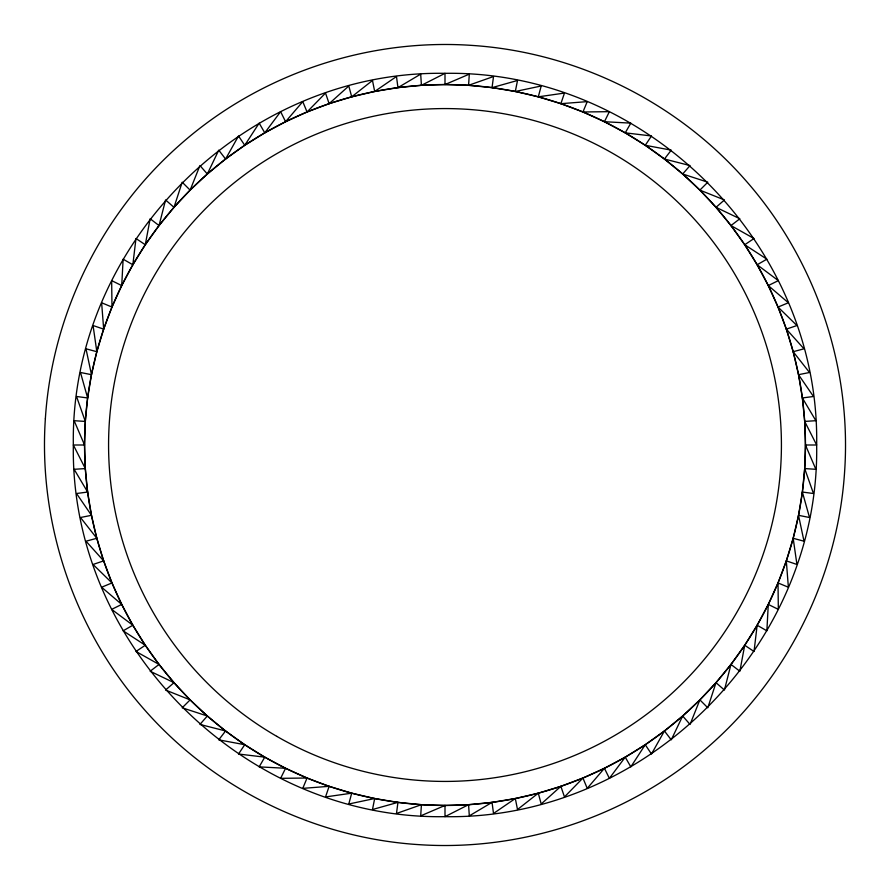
<?xml version="1.0" encoding="UTF-8"?>
<svg xmlns="http://www.w3.org/2000/svg" width="890" height="890" viewBox="0 0 890 890"><rect width="100%" height="100%" fill="white"/><g stroke="black" fill="none" stroke-linecap="round" stroke-linejoin="round"><path stroke-width="1.33" d="M445 805.45L445 816.664C244.327 819.935 70.065 645.673 73.336 445C70.065 244.327 244.327 70.065 445 73.336C645.673 70.065 819.935 244.327 816.664 445C819.935 645.673 645.673 819.935 445 816.664L468.574 804.682L492.048 802.368L515.321 798.519L538.294 793.168L560.867 786.326L582.939 778.016L604.421 768.281L625.225 757.156L645.25 744.707L664.43 730.968L682.663 716.005L699.874 699.874L716.005 682.663L730.968 664.43L744.707 645.261L757.156 625.225L768.281 604.421L778.016 582.939L786.315 560.867L793.168 538.294L798.519 515.321L802.368 492.048L804.682 468.574L805.45 445L804.682 421.426L802.368 397.952L798.519 374.679L793.168 351.706L786.326 329.144L778.016 307.061L768.281 285.579L757.156 264.775L744.707 244.75L730.968 225.571L716.005 207.337L699.874 190.126L682.663 174.006L664.43 159.032L645.261 145.292L625.225 132.844L604.421 121.719L582.939 111.984L560.867 103.685L538.294 96.832L515.321 91.481L492.048 87.632L468.574 85.318L445 84.55L421.426 85.318L397.952 87.632L374.679 91.481L351.706 96.832L329.133 103.674L307.061 111.984L285.579 121.719L264.775 132.844L244.75 145.292L225.571 159.032L207.337 173.995L190.126 190.126L173.995 207.337L159.032 225.571L145.292 244.739L132.844 264.775L121.719 285.579L111.984 307.061L103.674 329.133L96.832 351.706L91.481 374.679L87.632 397.952L85.318 421.426L84.55 445L85.318 468.574L87.632 492.048L91.481 515.321L96.832 538.294L103.674 560.867L111.984 582.939L121.719 604.421L132.844 625.225L145.292 645.25L159.032 664.43L173.995 682.663L190.126 699.874L207.337 716.005L225.571 730.968L244.739 744.707L264.775 757.156L285.579 768.281L307.061 778.016L329.133 786.315L351.706 793.168L374.679 798.519L397.952 802.368L421.426 804.682L445 805.45L468.574 804.682L469.308 815.863L492.048 802.368L493.505 813.482L515.321 798.519L517.502 809.522L538.294 793.168L541.187 804.004L560.867 786.326L564.471 796.939L582.939 778.016L587.233 788.373L604.421 768.281L609.383 778.338L625.225 757.156L630.832 766.869L645.25 744.707L651.48 754.03L664.43 730.968L671.249 739.857L682.663 716.005L690.05 724.438L699.874 699.874L707.806 707.806L716.005 682.663L724.427 690.062L730.968 664.43L739.857 671.26L744.707 645.261L754.03 651.491L757.156 625.225L766.869 630.832L768.281 604.421L778.338 609.383L778.016 582.939L788.373 587.233L786.315 560.867L796.939 564.471L793.168 538.294L804.004 541.198L798.519 515.321L809.522 517.513L802.368 492.048L813.482 493.516L804.682 468.574A360.45 360.45 0 0 0 285.579 121.719L280.617 111.662L264.775 132.844L259.168 123.132L244.75 145.292L238.52 135.97L225.571 159.032L218.751 150.143L207.337 173.995L199.95 165.562L190.126 190.126L182.194 182.194L173.995 207.337L165.573 199.95L159.032 225.571L150.143 218.74L145.292 244.739L135.97 238.509L132.844 264.775L123.132 259.168L121.719 285.579L111.662 280.617L111.984 307.061L101.627 302.767L103.674 329.133L93.061 325.529L96.832 351.706L85.996 348.802L91.481 374.679L80.478 372.487L87.632 397.952L76.518 396.484L85.318 421.426L74.137 420.692L84.55 445L73.336 445L85.318 468.574L74.137 469.308L87.632 492.048L76.518 493.516L91.481 515.321L80.478 517.502L96.832 538.294L85.996 541.198L103.674 560.867L93.061 564.471L111.984 582.939L101.627 587.233L121.719 604.421L111.662 609.383L132.844 625.225L123.132 630.832L145.292 645.25L135.97 651.48L159.032 664.43L150.143 671.249L173.995 682.663L165.562 690.05L190.126 699.874L182.194 707.806L207.337 716.005L199.939 724.427L225.571 730.968L218.74 739.857L244.739 744.707A360.45 360.45 0 0 0 804.682 468.574L815.863 469.308L805.45 445L816.664 445L804.682 421.426L815.863 420.692L802.368 397.952L813.482 396.495L798.519 374.679L809.522 372.498L793.168 351.706L804.004 348.813L786.326 329.144L796.939 325.54L778.016 307.061L788.373 302.767L768.281 285.579L778.338 280.617L757.156 264.775L766.869 259.168L744.707 244.75L754.03 238.52L730.968 225.571L739.857 218.751L716.005 207.337L724.438 199.95L699.874 190.126L707.806 182.194L682.663 174.006L690.062 165.573L664.43 159.032L671.26 150.143L645.261 145.292L651.491 135.97L625.225 132.844L630.832 123.132L604.421 121.719L609.383 111.662L582.939 111.984L587.233 101.627L560.867 103.685L564.471 93.061L538.294 96.832L541.198 85.996L515.321 91.481L517.513 80.478L492.048 87.632L493.516 76.518L468.574 85.318L469.308 74.137L445 84.55L445 73.336L421.426 85.318L420.692 74.137L397.952 87.632L396.484 76.518L374.679 91.481L372.487 80.478L351.706 96.832L348.802 85.996L329.133 103.674L325.529 93.061L307.061 111.984L302.767 101.627L285.579 121.719A360.45 360.45 0 0 0 244.75 744.707L238.509 754.03L264.775 757.156L259.168 766.869L285.579 768.281L280.617 778.338L307.061 778.016L302.767 788.373L329.133 786.315L325.529 796.939L351.706 793.168L348.802 804.004L374.679 798.519L372.487 809.522L397.952 802.368L396.484 813.482L421.426 804.682L420.692 815.863L445 805.45M45.357 418.801C38.27 523.587 74.471 630.254 143.891 709.063C212.966 788.173 313.992 838.002 418.801 844.643C523.587 851.73 630.254 815.529 709.063 746.109C788.173 677.034 838.002 576.008 844.643 471.199C851.73 366.413 815.529 259.747 746.109 180.937C677.034 101.827 576.008 51.998 471.199 45.357C366.413 38.27 259.747 74.471 180.937 143.891C101.827 212.966 51.998 313.992 45.357 418.801M276.79 736.353A336.42 336.42 0 0 0 781.42 445A336.42 336.42 0 0 0 276.79 153.647A336.42 336.42 0 0 0 276.79 736.353"/></g></svg>
